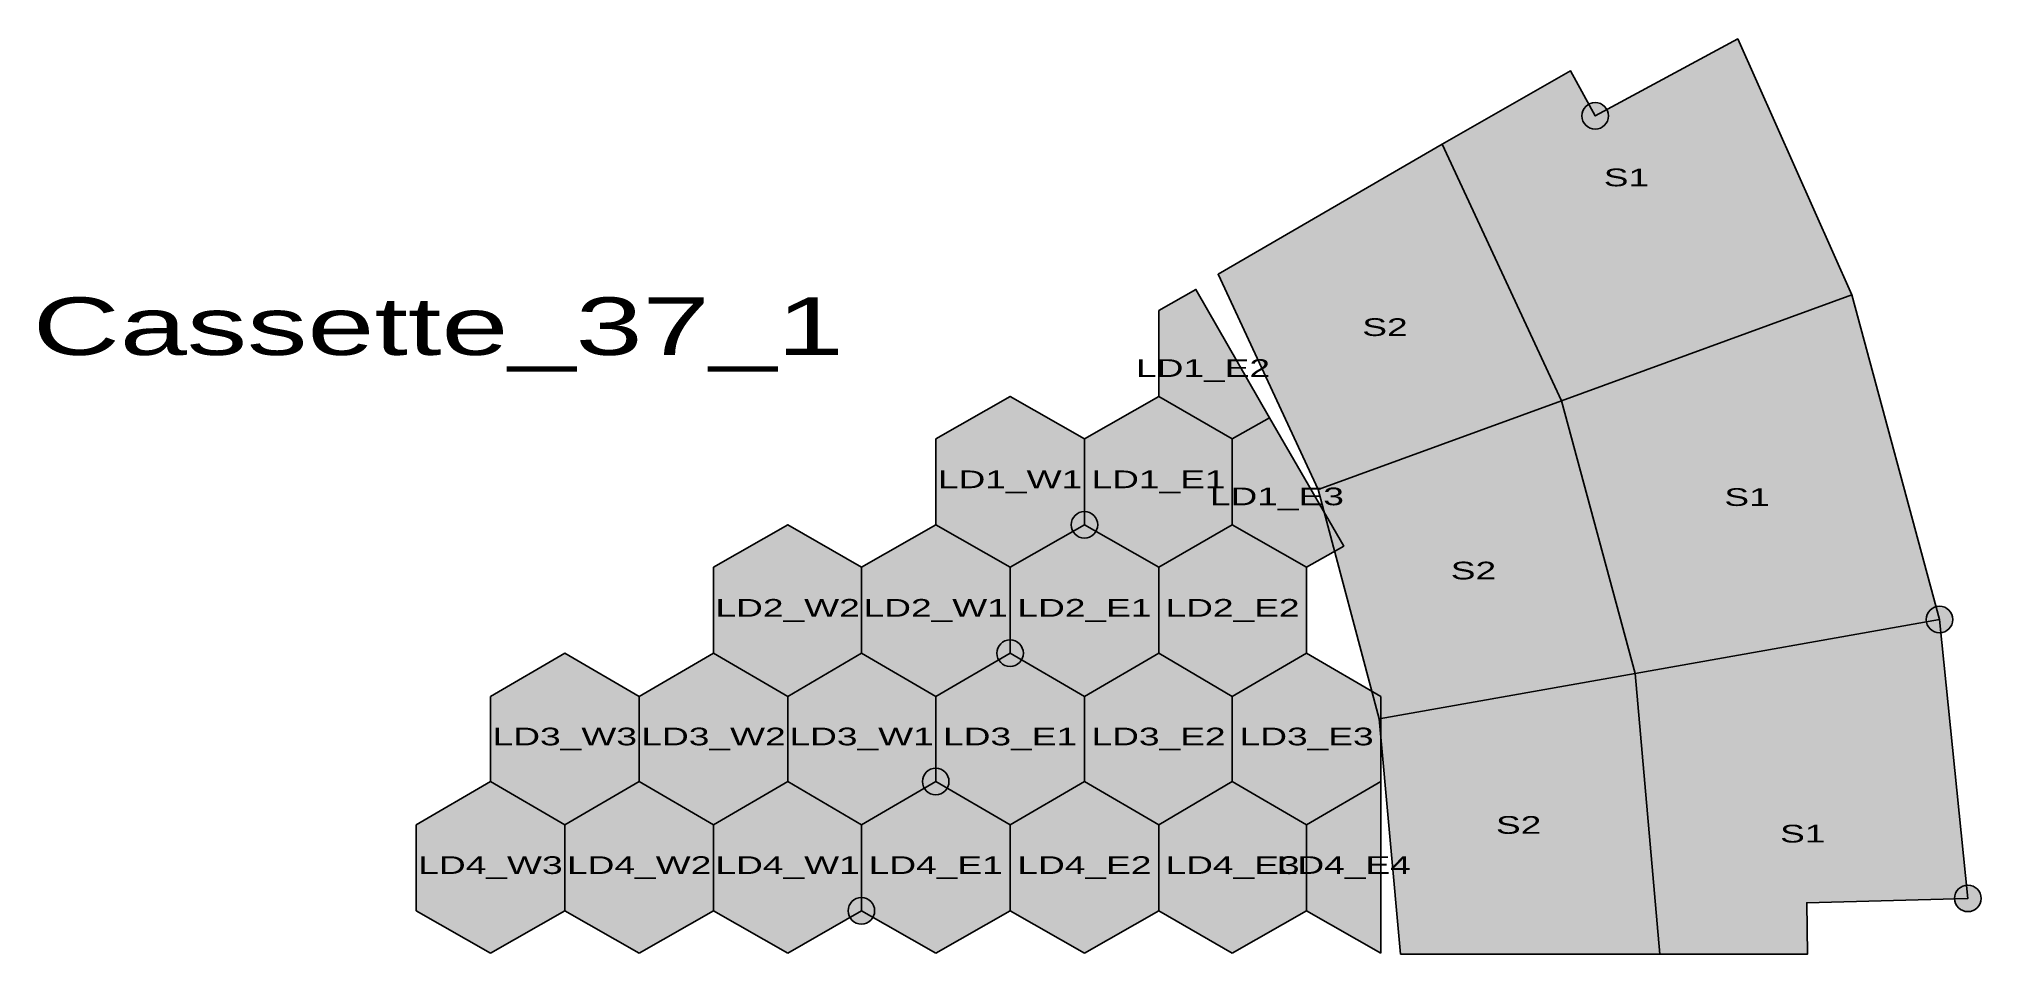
# Model space of a CAD drawing. Header units: metres. Extents: x -1 to 2193, y 0 to 1034.
import ezdxf

# ---------------------------------------------------------------- set-up
doc = ezdxf.new("R2010")
doc.units = ezdxf.units.M
for name, color, linetype in [('ENGINES', 7, 'Continuous'), ('SHAPES', 7, 'Continuous'), ('TEXT', 7, 'Continuous')]:
    doc.layers.add(name, color=color, linetype=linetype)
doc.styles.add('BoldStyle', font='arial.ttf', dxfattribs={"width": 1.5})

msp = doc.modelspace()

# ---------------------------------------------------------------- hatches: boundary and pattern name
h = msp.add_hatch(color=222)
h.dxf.hatch_style = 1
h.paths.add_polyline_path([(1719, 625), (1584, 915), (1729, 998), (1757, 947), (1918, 1034), (2047, 745)])
h = msp.add_hatch(color=244)
h.dxf.hatch_style = 1
edge = h.paths.add_edge_path()
edge.add_arc((1757, 947), 15, 0, 360)
h = msp.add_hatch(color=222)
h.dxf.hatch_style = 1
h.paths.add_polyline_path([(1444, 525), (1331, 768), (1584, 915), (1719, 625)])
h = msp.add_hatch(color=32)
h.dxf.hatch_style = 1
h.paths.add_polyline_path([(1347, 582), (1389, 606), (1306, 751), (1264, 727), (1264, 630)])
h = msp.add_hatch(color=202)
h.dxf.hatch_style = 1
h.paths.add_polyline_path([(1802, 317), (1719, 625), (2047, 745), (2146, 378)])
h = msp.add_hatch(color=32)
h.dxf.hatch_style = 1
h.paths.add_polyline_path([(1096, 437), (1180, 485), (1180, 582), (1096, 630), (1012, 582), (1012, 485)])
h = msp.add_hatch(color=32)
h.dxf.hatch_style = 1
h.paths.add_polyline_path([(1264, 437), (1347, 485), (1347, 582), (1264, 630), (1180, 582), (1180, 485)])
h = msp.add_hatch(color=202)
h.dxf.hatch_style = 1
h.paths.add_polyline_path([(1513, 266), (1444, 525), (1719, 625), (1802, 317)])
h = msp.add_hatch(color=32)
h.dxf.hatch_style = 1
h.paths.add_polyline_path([(1431, 437), (1473, 461), (1389, 606), (1347, 582), (1347, 485)])
h = msp.add_hatch(color=42)
h.dxf.hatch_style = 1
h.paths.add_polyline_path([(845, 291), (928, 340), (928, 437), (845, 485), (761, 437), (761, 340)])
h = msp.add_hatch(color=42)
h.dxf.hatch_style = 1
h.paths.add_polyline_path([(1012, 291), (1096, 340), (1096, 437), (1012, 485), (928, 437), (928, 340)])
h = msp.add_hatch(color=42)
h.dxf.hatch_style = 1
h.paths.add_polyline_path([(1180, 291), (1264, 340), (1264, 437), (1180, 485), (1096, 437), (1096, 340)])
h = msp.add_hatch(color=244)
h.dxf.hatch_style = 1
edge = h.paths.add_edge_path()
edge.add_arc((1180, 485), 15, 0, 360)
h = msp.add_hatch(color=42)
h.dxf.hatch_style = 1
h.paths.add_polyline_path([(1347, 291), (1431, 340), (1431, 437), (1347, 485), (1264, 437), (1264, 340)])
h = msp.add_hatch(color=152)
h.dxf.hatch_style = 1
h.paths.add_polyline_path([(1830, 0), (1802, 317), (2146, 378), (2178, 63), (1996, 58), (1997, 0)])
h = msp.add_hatch(color=244)
h.dxf.hatch_style = 1
edge = h.paths.add_edge_path()
edge.add_arc((2146, 378), 15, 0, 360)
h = msp.add_hatch(color=244)
h.dxf.hatch_style = 1
edge = h.paths.add_edge_path()
edge.add_arc((1096, 340), 15, 0, 360)
h = msp.add_hatch(color=82)
h.dxf.hatch_style = 1
h.paths.add_polyline_path([(593, 146), (677, 195), (677, 291), (593, 340), (509, 291), (509, 195)])
h = msp.add_hatch(color=82)
h.dxf.hatch_style = 1
h.paths.add_polyline_path([(761, 146), (845, 195), (845, 291), (761, 340), (677, 291), (677, 195)])
h = msp.add_hatch(color=82)
h.dxf.hatch_style = 1
h.paths.add_polyline_path([(928, 146), (1012, 195), (1012, 291), (928, 340), (845, 291), (845, 195)])
h = msp.add_hatch(color=82)
h.dxf.hatch_style = 1
h.paths.add_polyline_path([(1096, 146), (1180, 195), (1180, 291), (1096, 340), (1012, 291), (1012, 195)])
h = msp.add_hatch(color=82)
h.dxf.hatch_style = 1
h.paths.add_polyline_path([(1264, 146), (1347, 195), (1347, 291), (1264, 340), (1180, 291), (1180, 195)])
h = msp.add_hatch(color=82)
h.dxf.hatch_style = 1
h.paths.add_polyline_path([(1431, 146), (1515, 195), (1515, 291), (1431, 340), (1347, 291), (1347, 195)])
h = msp.add_hatch(color=152)
h.dxf.hatch_style = 1
h.paths.add_polyline_path([(1537, 0), (1513, 266), (1802, 317), (1830, 0)])
h = msp.add_hatch(color=244)
h.dxf.hatch_style = 1
edge = h.paths.add_edge_path()
edge.add_arc((1012, 195), 15, 0, 360)
h = msp.add_hatch(color=122)
h.dxf.hatch_style = 1
h.paths.add_polyline_path([(509, 1), (593, 49), (593, 146), (509, 195), (425, 146), (425, 49)])
h = msp.add_hatch(color=122)
h.dxf.hatch_style = 1
h.paths.add_polyline_path([(677, 1), (761, 49), (761, 146), (677, 195), (593, 146), (593, 49)])
h = msp.add_hatch(color=122)
h.dxf.hatch_style = 1
h.paths.add_polyline_path([(845, 1), (928, 49), (928, 146), (845, 195), (761, 146), (761, 49)])
h = msp.add_hatch(color=122)
h.dxf.hatch_style = 1
h.paths.add_polyline_path([(1012, 1), (1096, 49), (1096, 146), (1012, 195), (928, 146), (928, 49)])
h = msp.add_hatch(color=122)
h.dxf.hatch_style = 1
h.paths.add_polyline_path([(1180, 1), (1264, 49), (1264, 146), (1180, 195), (1096, 146), (1096, 49)])
h = msp.add_hatch(color=122)
h.dxf.hatch_style = 1
h.paths.add_polyline_path([(1347, 1), (1431, 49), (1431, 146), (1347, 195), (1264, 146), (1264, 49)])
h = msp.add_hatch(color=122)
h.dxf.hatch_style = 1
h.paths.add_polyline_path([(1515, 1), (1515, 195), (1431, 146), (1431, 49)])
h = msp.add_hatch(color=244)
h.dxf.hatch_style = 1
edge = h.paths.add_edge_path()
edge.add_arc((2178, 63), 15, 0, 360)
h = msp.add_hatch(color=244)
h.dxf.hatch_style = 1
edge = h.paths.add_edge_path()
edge.add_arc((928, 49), 15, 0, 360)

# ---------------------------------------------------------------- linework, layer by layer
at = {"layer": 'ENGINES', "color": 244}
for centre in [(1757, 947), (1180, 485), (2146, 378), (1096, 340), (1012, 195), (2178, 63), (928, 49)]:
    msp.add_circle(centre, 15, dxfattribs=at)
at = {"layer": 'SHAPES', "color": 250}
for points in [[(1719, 625), (1584, 915), (1729, 998), (1757, 947), (1918, 1034), (2047, 745)], [(1444, 525), (1331, 768), (1584, 915), (1719, 625)], [(1347, 582), (1389, 606), (1306, 751), (1264, 727), (1264, 630)], [(1802, 317), (1719, 625), (2047, 745), (2146, 378)], [(1096, 437), (1180, 485), (1180, 582), (1096, 630), (1012, 582), (1012, 485)], [(1264, 437), (1347, 485), (1347, 582), (1264, 630), (1180, 582), (1180, 485)], [(1513, 266), (1444, 525), (1719, 625), (1802, 317)], [(1431, 437), (1473, 461), (1389, 606), (1347, 582), (1347, 485)], [(845, 291), (928, 340), (928, 437), (845, 485), (761, 437), (761, 340)], [(1012, 291), (1096, 340), (1096, 437), (1012, 485), (928, 437), (928, 340)], [(1180, 291), (1264, 340), (1264, 437), (1180, 485), (1096, 437), (1096, 340)], [(1347, 291), (1431, 340), (1431, 437), (1347, 485), (1264, 437), (1264, 340)], [(1830, 0), (1802, 317), (2146, 378), (2178, 63), (1996, 58), (1997, 0)], [(593, 146), (677, 195), (677, 291), (593, 340), (509, 291), (509, 195)], [(761, 146), (845, 195), (845, 291), (761, 340), (677, 291), (677, 195)], [(928, 146), (1012, 195), (1012, 291), (928, 340), (845, 291), (845, 195)], [(1096, 146), (1180, 195), (1180, 291), (1096, 340), (1012, 291), (1012, 195)], [(1264, 146), (1347, 195), (1347, 291), (1264, 340), (1180, 291), (1180, 195)], [(1431, 146), (1515, 195), (1515, 291), (1431, 340), (1347, 291), (1347, 195)], [(1537, 0), (1513, 266), (1802, 317), (1830, 0)], [(509, 1), (593, 49), (593, 146), (509, 195), (425, 146), (425, 49)], [(677, 1), (761, 49), (761, 146), (677, 195), (593, 146), (593, 49)], [(845, 1), (928, 49), (928, 146), (845, 195), (761, 146), (761, 49)], [(1012, 1), (1096, 49), (1096, 146), (1012, 195), (928, 146), (928, 49)], [(1180, 1), (1264, 49), (1264, 146), (1180, 195), (1096, 146), (1096, 49)], [(1347, 1), (1431, 49), (1431, 146), (1347, 195), (1264, 146), (1264, 49)], [(1515, 1), (1515, 195), (1431, 146), (1431, 49)]]:
    msp.add_lwpolyline(points, close=True, dxfattribs=at)

# ---------------------------------------------------------------- texts
at = {"layer": 'TEXT', "color": 0, "char_height": 20, "attachment_point": 5, "style": 'BoldStyle'}
for s, insert in [('S1', (1792.3, 877.3)), ('S2', (1519.5, 708.2)), ('LD1_E2', (1314, 659.2)), ('LD1_W1', (1096, 533.5)), ('LD1_E1', (1263.7, 533.5)), ('LD1_E3', (1397.4, 514.2)), ('S1', (1928.5, 516.2)), ('S2', (1619.5, 433.2)), ('LD2_W2', (844.7, 388.3)), ('LD2_W1', (1012, 388.3)), ('LD2_E1', (1180, 388.3)), ('LD2_E2', (1347.3, 388.3)), ('LD3_W3', (593, 243)), ('LD3_W2', (761, 243)), ('LD3_W1', (928.3, 243)), ('LD3_E1', (1096, 243)), ('LD3_E2', (1263.7, 243)), ('LD3_E3', (1431, 243)), ('S2', (1670.5, 145.8)), ('S1', (1991.5, 136)), ('LD4_W3', (509, 97.7)), ('LD4_W2', (677, 97.7)), ('LD4_W1', (844.7, 97.7)), ('LD4_E1', (1012, 97.7)), ('LD4_E2', (1180, 97.7)), ('LD4_E3', (1347.3, 97.7)), ('LD4_E4', (1473, 97.8))]:
    msp.add_mtext(s, dxfattribs=dict(at, insert=insert))
at = {"layer": 'TEXT', "color": 8, "insert": (450, 700), "char_height": 65, "attachment_point": 5, "style": 'BoldStyle'}
msp.add_mtext('Cassette_37_1', dxfattribs=at)

doc.saveas('drawing.dxf')
